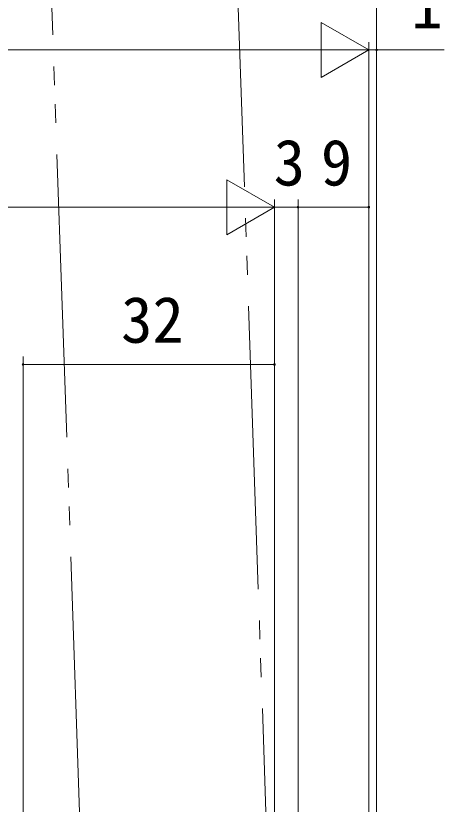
# Model space of a CAD drawing. Units: millimetres, scale not verified. Extents: x -1188 to -194, y -840 to 760.
# Drawn here: x -311.4 to -256.9, y -613.4 to -513.2 of the extents above; entities that cross this region are included whole.
import ezdxf
from ezdxf.enums import TextEntityAlignment as Align

# ---------------------------------------------------------------- set-up
doc = ezdxf.new("R2010")
doc.units = ezdxf.units.MM
doc.header["$LTSCALE"] = 4
doc.linetypes.add('DOUBLE_CHAIN2', pattern=[12.8, 9, -1, 0.6, -0.6, 0.6, -1])
doc.layers.add('0-3_YKK_D', color=6, linetype='Continuous', lineweight=9)
doc.layers.add('0-5_YKK_12', color=2, linetype='Continuous', lineweight=9)
doc.styles.add('ＭＳ ゴシック', font='')
doc.styles.get('ＭＳ ゴシック').set_extended_font_data('MS Gothic')

msp = doc.modelspace()

# ---------------------------------------------------------------- linework, layer by layer
at = {"layer": '0-3_YKK_D'}
for p, q in [((-265.5, -616.518), (-265.5, -496.518)), ((-272.562, -514.018), (-272.562, -521.018)), ((-266.5, -517.518), (-272.562, -514.018)), ((-266.5, -623.018), (-266.5, -516.518)), ((-266.5, -623.018), (-266.5, -516.518)), ((-265.5, -616.518), (-265.5, -516.518)), ((-859.497, -517.518), (-273.5, -517.518)), ((-266.5, -517.518), (-278.624, -517.518)), ((-266.5, -517.518), (-272.562, -521.018)), ((-266.5, -517.518), (-268.2, -517.518)), ((-284.564, -534.018), (-284.564, -541.018)), ((-278.501, -537.518), (-284.564, -534.018)), ((-278.502, -636.518), (-278.502, -536.518)), ((-278.501, -636.518), (-278.501, -536.518)), ((-275.5, -623.518), (-275.5, -536.518)), ((-275.5, -623.018), (-275.5, -536.518)), ((-266.5, -623.018), (-266.5, -536.518)), ((-847.495, -537.518), (-285.501, -537.518)), ((-278.501, -537.518), (-290.626, -537.518)), ((-278.501, -537.518), (-284.564, -541.018)), ((-278.502, -537.518), (-275.5, -537.518)), ((-275.5, -537.518), (-266.5, -537.518)), ((-310.501, -624.818), (-310.501, -556.518)), ((-278.502, -636.518), (-278.502, -556.518)), ((-310.501, -557.518), (-278.502, -557.518))]:
    msp.add_line(p, q, dxfattribs=at)
msp.add_lwpolyline([(-266.5, -517.518), (-265.5, -517.518), (-256.9, -517.518)], dxfattribs=at)
for centre, start, end in [((-265.5, -517.518), 0, 180), ((-265.5, -517.518), 180, 0), ((-275.5, -537.518), 0, 180), ((-266.5, -537.518), 0, 180), ((-275.5, -537.518), 180, 0), ((-266.5, -537.518), 180, 0), ((-310.501, -557.518), 0, 180), ((-310.501, -557.518), 180, 0), ((-278.502, -557.518), 0, 180), ((-278.502, -557.518), 180, 0)]:
    msp.add_arc(centre, 0.106, start, end, dxfattribs=at)
at = {"layer": '0-5_YKK_12', "linetype": 'DOUBLE_CHAIN2'}
for p, q in [((-303.182, -617.943), (-310.804, -396.348)), ((-285.322, -447.758), (-279.496, -617.128))]:
    msp.add_line(p, q, dxfattribs=at)

# ---------------------------------------------------------------- texts
at = {"layer": '0-3_YKK_D', "color": 4, "style": 'ＭＳ ゴシック'}
for s, p in [('1', (-261.1, -516.518)), ('3', (-278.601, -536.518)), ('9', (-272.6, -536.518)), ('32', (-298.022, -556.518))]:
    msp.add_text(s, height=5.865, dxfattribs=at).set_placement(p, align=Align.BOTTOM_LEFT)

doc.saveas('drawing.dxf')
